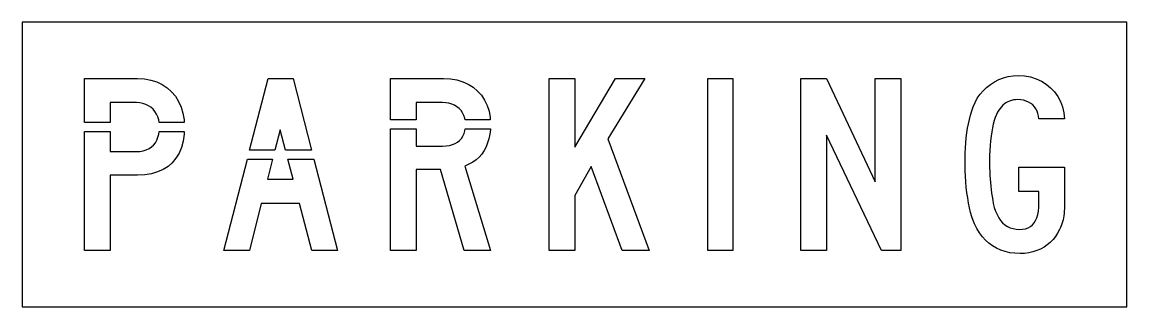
# Model space of a CAD drawing. Extents: x 0 to 62, y 0 to 16.
import ezdxf

# ---------------------------------------------------------------- set-up
doc = ezdxf.new("R2010")
doc.units = 0
doc.layers.add('CUT', color=7, linetype='Continuous')
doc.layers.add('OUTSIDE', color=1, linetype='Continuous')

msp = doc.modelspace()

# ---------------------------------------------------------------- linework, layer by layer
at = {"layer": 'CUT'}
for points in [[(7.351, 11.1024), (7.229, 11.2116), (7.092, 11.3043), (6.941, 11.3778), (6.776, 11.4309), (6.6, 11.4638), (6.412, 11.4744), (4.938, 11.4744), (4.938, 10.3524), (3.5, 10.3524), (3.5, 12.8309), (6.482, 12.8309), (6.866, 12.8087), (7.225, 12.743), (7.559, 12.6357), (7.866, 12.4899), (8.144, 12.3053), (8.39, 12.085), (8.604, 11.8309), (8.782, 11.5449), (8.925, 11.229), (9.028, 10.885), (9.092, 10.514), (9.101, 10.3524), (7.6929, 10.3524), (7.668, 10.5014), (7.616, 10.6744), (7.545, 10.8319), (7.456, 10.9749)], [(13.8067, 12.8309), (15.2107, 12.8309), (16.2472, 8.8104), (14.7756, 8.8104), (14.4737, 9.9498), (14.186, 8.8104), (12.7701, 8.8104)], [(24.5263, 11.144), (24.4043, 11.2425), (24.2673, 11.3246), (24.1163, 11.3894), (23.9513, 11.4367), (23.7753, 11.4647), (23.5873, 11.4744), (22.1133, 11.4744), (22.1133, 10.5051), (20.6753, 10.5051), (20.6753, 12.8309), (23.6573, 12.8309), (24.0413, 12.8097), (24.4003, 12.7488), (24.7343, 12.6473), (25.0413, 12.5092), (25.3193, 12.3353), (25.5653, 12.1275), (25.7793, 11.887), (25.9573, 11.6155), (26.1003, 11.315), (26.2033, 10.9865), (26.2673, 10.6329), (26.2748, 10.5051), (24.8614, 10.5051), (24.8433, 10.6039), (24.7913, 10.7594), (24.7203, 10.9024), (24.6313, 11.0309)], [(29.579, 3.1691), (29.579, 12.8309), (31.017, 12.8309), (31.017, 8.9662), (33.298, 12.8309), (34.947, 12.8309), (32.877, 9.4406), (35.193, 3.1691), (33.684, 3.1691), (31.93, 7.8812), (31.017, 6.2541), (31.017, 3.1691)], [(38.4827, 3.1691), (38.4827, 12.8309), (39.8857, 12.8309), (39.8857, 3.1691)], [(43.7023, 3.1691), (43.7023, 12.8309), (45.1403, 12.8309), (47.8773, 7.0338), (47.8773, 12.8309), (49.3163, 12.8309), (49.3163, 3.1691), (48.2283, 3.1691), (45.1403, 9.6444), (45.1403, 3.1691)], [(58.474, 5.2493), (58.459, 5.1217), (58.439, 5), (58.415, 4.8841), (58.386, 4.7729), (58.352, 4.6647), (58.313, 4.5604), (58.269, 4.457), (58.22, 4.3556), (58.114, 4.1507), (57.992, 3.9614), (57.854, 3.7865), (57.701, 3.6271), (57.533, 3.485), (57.351, 3.3594), (57.156, 3.2522), (56.949, 3.1633), (56.729, 3.0928), (56.499, 3.0415), (56.259, 3.0097), (56.009, 3), (55.717, 3.0116), (55.439, 3.0473), (55.175, 3.1063), (54.924, 3.1894), (54.687, 3.2947), (54.465, 3.4232), (54.258, 3.5749), (54.065, 3.7478), (53.887, 3.944), (53.725, 4.1614), (53.578, 4.4), (53.448, 4.6609), (53.371, 4.8522), (53.299, 5.0667), (53.232, 5.3034), (53.171, 5.5594), (53.115, 5.8319), (53.066, 6.1188), (53.023, 6.4164), (52.988, 6.7227), (52.959, 7.0348), (52.938, 7.3507), (52.926, 7.6676), (52.921, 7.9826), (52.924, 8.314), (52.931, 8.6319), (52.943, 8.9353), (52.962, 9.2261), (52.986, 9.5063), (53.018, 9.7758), (53.057, 10.0357), (53.103, 10.2879), (53.158, 10.5333), (53.222, 10.7729), (53.295, 11.0068), (53.377, 11.2377), (53.479, 11.486), (53.606, 11.7217), (53.757, 11.942), (53.931, 12.1469), (54.125, 12.3333), (54.338, 12.5005), (54.568, 12.6464), (54.812, 12.7691), (55.07, 12.8676), (55.339, 12.9401), (55.617, 12.9855), (55.904, 13), (56.256, 12.9797), (56.591, 12.9188), (56.906, 12.8193), (57.201, 12.6841), (57.471, 12.515), (57.715, 12.314), (57.931, 12.0831), (58.116, 11.8251), (58.267, 11.542), (58.383, 11.2348), (58.462, 10.9063), (58.5, 10.5594), (57.062, 10.5594), (57.044, 10.7159), (57.01, 10.8638), (56.959, 11.001), (56.893, 11.1275), (56.811, 11.2415), (56.715, 11.344), (56.605, 11.4319), (56.482, 11.5063), (56.346, 11.5652), (56.198, 11.6087), (56.039, 11.6357), (55.869, 11.6444), (55.748, 11.6396), (55.632, 11.6242), (55.521, 11.6), (55.414, 11.5652), (55.312, 11.5208), (55.215, 11.4667), (55.123, 11.4019), (55.037, 11.3275), (54.956, 11.2435), (54.88, 11.1498), (54.81, 11.0464), (54.746, 10.9324), (54.678, 10.801), (54.615, 10.6464), (54.556, 10.4705), (54.503, 10.2744), (54.455, 10.0609), (54.413, 9.8309), (54.376, 9.5865), (54.346, 9.3304), (54.322, 9.0638), (54.304, 8.7884), (54.293, 8.5072), (54.29, 8.2203), (54.291, 8.0164), (54.296, 7.8116), (54.303, 7.6058), (54.313, 7.4), (54.326, 7.1952), (54.342, 6.9913), (54.361, 6.7884), (54.383, 6.5884), (54.408, 6.3894), (54.436, 6.1942), (54.467, 6.0019), (54.5, 5.8135), (54.559, 5.5855), (54.629, 5.3758), (54.711, 5.1855), (54.804, 5.0135), (54.91, 4.8609), (55.027, 4.7285), (55.155, 4.6155), (55.296, 4.5227), (55.448, 4.4502), (55.611, 4.3981), (55.787, 4.3662), (55.974, 4.3556), (56.15, 4.3652), (56.31, 4.3952), (56.455, 4.4454), (56.583, 4.5159), (56.696, 4.6077), (56.794, 4.7198), (56.876, 4.8531), (56.943, 5.0087), (56.995, 5.1855), (57.032, 5.3836), (57.054, 5.6039), (57.062, 5.8473), (57.062, 6.4918), (55.939, 6.4918), (55.939, 7.8473), (58.5, 7.8473), (58.5, 5.8473), (58.499, 5.6831), (58.494, 5.5295), (58.486, 5.3855)], [(22.1133, 10.0031), (22.1133, 9.0338), (23.5873, 9.0338), (23.7893, 9.0435), (23.9763, 9.0705), (24.1453, 9.115), (24.2983, 9.1768), (24.4343, 9.256), (24.5523, 9.3517), (24.6533, 9.4638), (24.7363, 9.5913), (24.8013, 9.7353), (24.8483, 9.8937), (24.866, 10.0031), (26.2804, 10.0031), (26.2793, 9.9729), (26.2483, 9.7043), (26.1973, 9.4502), (26.1263, 9.2106), (26.0353, 8.9874), (25.9253, 8.7797), (25.7943, 8.5894), (25.6443, 8.4164), (25.4753, 8.2618), (25.2863, 8.1266), (25.0773, 8.0106), (24.8503, 7.915), (26.2893, 3.1691), (24.8153, 3.1691), (23.4823, 7.7121), (22.1133, 7.7121), (22.1133, 3.1691), (20.6753, 3.1691), (20.6753, 10.0031)], [(8.188, 7.8918), (7.913, 7.7179), (7.604, 7.5826), (7.262, 7.485), (6.888, 7.4261), (6.482, 7.4068), (4.938, 7.4068), (4.938, 3.1691), (3.5, 3.1691), (3.5, 9.8504), (4.938, 9.8504), (4.938, 8.7285), (6.412, 8.7285), (6.614, 8.7391), (6.801, 8.771), (6.97, 8.8222), (7.123, 8.8937), (7.259, 8.9836), (7.377, 9.0937), (7.478, 9.2213), (7.561, 9.3671), (7.626, 9.5295), (7.673, 9.7101), (7.693, 9.8504), (9.1013, 9.8504), (9.094, 9.6947), (9.036, 9.3063), (8.939, 8.9517), (8.806, 8.6319), (8.636, 8.3488), (8.43, 8.1014)], [(14.0593, 8.3084), (13.7717, 7.1691), (15.2107, 7.1691), (14.9087, 8.3084), (16.3767, 8.3084), (17.7017, 3.1691), (16.2627, 3.1691), (15.5607, 5.8135), (13.4207, 5.8135), (12.7537, 3.1691), (11.3157, 3.1691), (12.6407, 8.3084)]]:
    msp.add_lwpolyline(points, close=True, dxfattribs=at)
at = {"layer": 'OUTSIDE'}
msp.add_lwpolyline([(0, 0), (62, 0), (62, 16), (0, 16)], close=True, dxfattribs=at)

doc.saveas('drawing.dxf')
